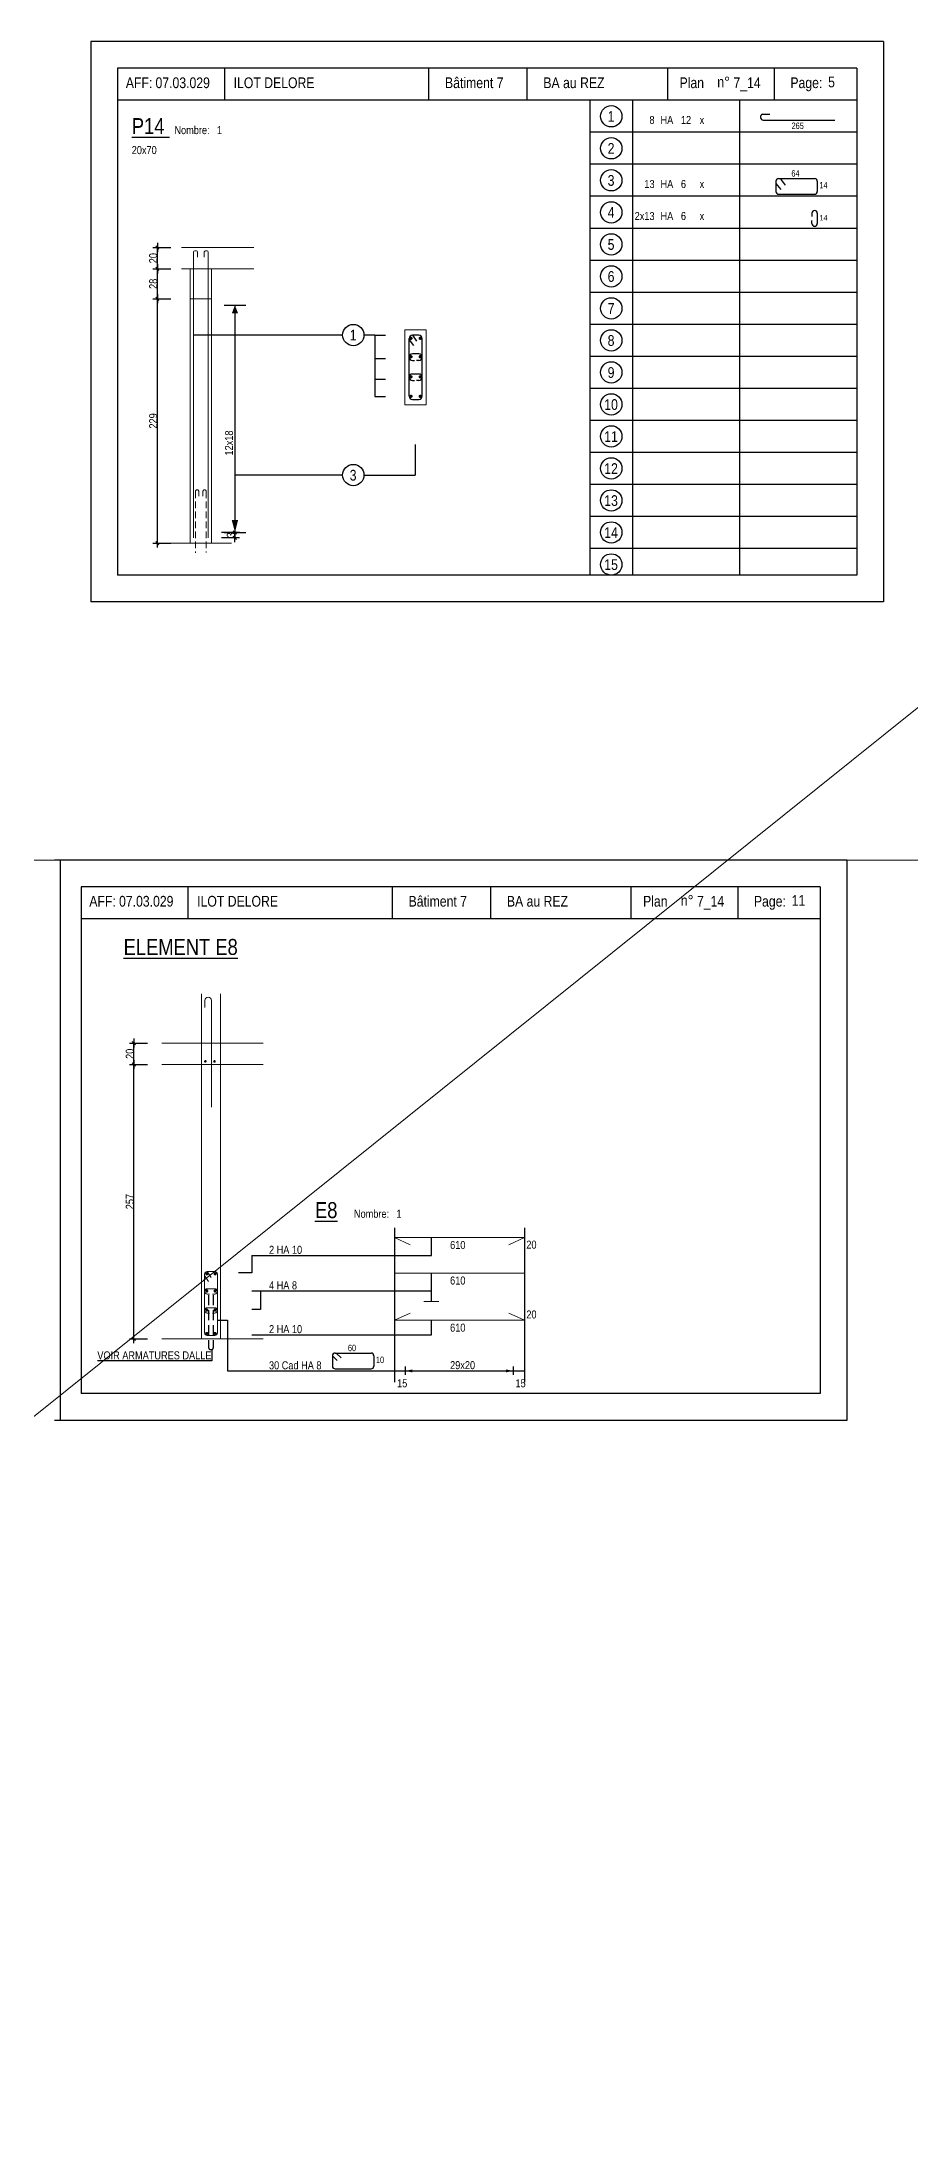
# Model space of a CAD drawing. Header units: metres. Extents: x -9927 to 45032, y -190416 to 12166.
# Drawn here: x 6933 to 8561, y -76398 to -72500 of the extents above; entities that cross this region are included whole.
import ezdxf
from ezdxf.enums import TextEntityAlignment as Align

# ---------------------------------------------------------------- set-up
doc = ezdxf.new("R2010")
doc.units = ezdxf.units.M
doc.header["$PDMODE"] = 65
doc.linetypes.add('CACHE2', pattern=[0.1875, 0.125, -0.0625])
for name, color, linetype in [('01_cote_gen', 4, 'Continuous'), ('01_fenetres', 171, 'Continuous'), ('01_linteaux', 3, 'Continuous'), ('01_sem', 42, 'Continuous'), ('01_texte', 230, 'Continuous'), ('AA_COTES', 2, 'Continuous')]:
    doc.layers.add(name, color=color, linetype=linetype)
doc.styles.add('STYLE2', font='ARIALN.TTF')
doc.dimstyles.new('JB25', dxfattribs={"dimscale": 0.1, "dimtxt": 150, "dimasz": 17, "dimexe": 0.1, "dimexo": 0.1, "dimgap": 0.09, "dimtad": 1, "dimdec": 1, "dimlfac": 0.5, "dimdsep": 46, "dimtxsty": 'STYLE2', "dimblk1": 'BOND_G', "dimblk2": 'BOND_D', "dimsah": 1, "dimcen": 1.5, "dimdle": 0.01, "dimse1": 1, "dimse2": 1, "dimclrd": 4, "dimclre": 2, "dimclrt": 5, "dimadec": 0, "dimazin": 0, "dimtfac": 2.333333, "dimtdec": 1, "dimtix": 1, "dimtmove": 2, "dimatfit": 3, "dimldrblk": 'BOND_G', "dimfxl": 1, "dimtolj": 1, "dimtzin": 0, "dimarcsym": 0})

# ---------------------------------------------------------------- blocks, each defined once
blk = doc.blocks.new('BOND_G')
at = {"layer": 'AA_COTES', "color": 0}
for p, q in [((5, 0), (-5, 0)), ((1.8, 1.8), (-1.8, -1.8)), ((0, -5), (0, 15))]:
    blk.add_line(p, q, dxfattribs=at)
blk = doc.blocks.new('BOND_D')
at = {"layer": 'AA_COTES', "color": 0}
for p, q in [((5, 0), (-5, 0)), ((-1.8, -1.8), (1.8, 1.8)), ((0, 5), (0, -15))]:
    blk.add_line(p, q, dxfattribs=at)
blk = doc.blocks.new('*D712')
at = {"layer": '01_cote_gen', "color": 4, "linetype": 'Continuous', "lineweight": -2, "transparency": 16777216}
blk.add_line((7294.9, -73421.4), (7294.9, -73428), dxfattribs=at)
at = {"layer": 'DEFPOINTS', "color": 0, "linetype": 'Continuous', "lineweight": 0, "transparency": 16777216}
for p in [(7245, -73429.7), (7288, -73419.7), (7294.9, -73429.7)]:
    blk.add_point(p, dxfattribs=at)
at = {"layer": '01_cote_gen', "color": 4, "linetype": 'Continuous', "lineweight": -2, "transparency": 16777216, "xscale": 1.7, "yscale": 1.7, "zscale": 1.7}
for name, p, rotation in [('BOND_G', (7294.9, -73419.7), 90), ('BOND_D', (7294.9, -73429.7), 270)]:
    blk.add_blockref(name, p, dxfattribs=dict(at, rotation=rotation))
at = {"layer": '01_cote_gen', "color": 5, "linetype": 'Continuous', "lineweight": 0, "transparency": 16777216, "insert": (7287.2, -73424.7), "char_height": 15, "attachment_point": 5, "rotation": 90, "style": 'STYLE2'}
blk.add_mtext('\\A1;3', dxfattribs=at)
blk = doc.blocks.new('*D713')
at = {"layer": '01_cote_gen', "color": 4, "linetype": 'Continuous', "lineweight": -2, "transparency": 16777216}
blk.add_line((7149.5, -72924), (7149.5, -72887.4), dxfattribs=at)
at = {"layer": 'DEFPOINTS', "color": 0, "linetype": 'Continuous', "lineweight": 0, "transparency": 16777216}
for p in [(7149.5, -72885.7), (7236.9, -72885.7), (7236.9, -72925.7)]:
    blk.add_point(p, dxfattribs=at)
at = {"layer": '01_cote_gen', "color": 4, "linetype": 'Continuous', "lineweight": -2, "transparency": 16777216, "xscale": 1.7, "yscale": 1.7, "zscale": 1.7}
for name, p, rotation in [('BOND_D', (7149.5, -72885.7), 90), ('BOND_G', (7149.5, -72925.7), 270)]:
    blk.add_blockref(name, p, dxfattribs=dict(at, rotation=rotation))
at = {"layer": '01_cote_gen', "color": 5, "linetype": 'Continuous', "lineweight": 0, "transparency": 16777216, "insert": (7141.8, -72905.7), "char_height": 15, "attachment_point": 5, "rotation": 90, "style": 'STYLE2'}
blk.add_mtext('\\A1;20', dxfattribs=at)
blk = doc.blocks.new('*D714')
at = {"layer": '01_cote_gen', "color": 4, "linetype": 'Continuous', "lineweight": -2, "transparency": 16777216}
blk.add_line((7149.5, -73438), (7149.5, -72983.4), dxfattribs=at)
at = {"layer": 'DEFPOINTS', "color": 0, "linetype": 'Continuous', "lineweight": 0, "transparency": 16777216}
for p in [(7149.5, -72981.7), (7231, -72981.7), (7186.4, -73439.7)]:
    blk.add_point(p, dxfattribs=at)
at = {"layer": '01_cote_gen', "color": 4, "linetype": 'Continuous', "lineweight": -2, "transparency": 16777216, "xscale": 1.7, "yscale": 1.7, "zscale": 1.7}
for name, p, rotation in [('BOND_D', (7149.5, -72981.7), 90), ('BOND_G', (7149.5, -73439.7), 270)]:
    blk.add_blockref(name, p, dxfattribs=dict(at, rotation=rotation))
at = {"layer": '01_cote_gen', "color": 5, "linetype": 'Continuous', "lineweight": 0, "transparency": 16777216, "insert": (7141.8, -73210.7), "char_height": 15, "attachment_point": 5, "rotation": 90, "style": 'STYLE2'}
blk.add_mtext('\\A1;229', dxfattribs=at)
blk = doc.blocks.new('*D715')
at = {"layer": '01_cote_gen', "color": 4, "linetype": 'Continuous', "lineweight": -2, "transparency": 16777216}
blk.add_line((7149.5, -72980), (7149.5, -72927.4), dxfattribs=at)
at = {"layer": 'DEFPOINTS', "color": 0, "linetype": 'Continuous', "lineweight": 0, "transparency": 16777216}
for p in [(7149.5, -72925.7), (7166.7, -72925.7), (7166.7, -72981.7)]:
    blk.add_point(p, dxfattribs=at)
at = {"layer": '01_cote_gen', "color": 4, "linetype": 'Continuous', "lineweight": -2, "transparency": 16777216, "xscale": 1.7, "yscale": 1.7, "zscale": 1.7}
for name, p, rotation in [('BOND_D', (7149.5, -72925.7), 90), ('BOND_G', (7149.5, -72981.7), 270)]:
    blk.add_blockref(name, p, dxfattribs=dict(at, rotation=rotation))
at = {"layer": '01_cote_gen', "color": 5, "linetype": 'Continuous', "lineweight": 0, "transparency": 16777216, "insert": (7141.8, -72953.7), "char_height": 15, "attachment_point": 5, "rotation": 90, "style": 'STYLE2'}
blk.add_mtext('\\A1;28', dxfattribs=at)
blk = doc.blocks.new('*D736')
at = {"layer": '01_cote_gen', "color": 4, "linetype": 'Continuous', "lineweight": -2, "transparency": 16777216}
blk.add_line((7105.5, -74929.1), (7105.5, -74418.5), dxfattribs=at)
at = {"layer": 'DEFPOINTS', "color": 0, "linetype": 'Continuous', "lineweight": 0, "transparency": 16777216}
for p in [(7105.5, -74416.8), (7165.1, -74416.8), (7158, -74930.8)]:
    blk.add_point(p, dxfattribs=at)
at = {"layer": '01_cote_gen', "color": 4, "linetype": 'Continuous', "lineweight": -2, "transparency": 16777216, "xscale": 1.7, "yscale": 1.7, "zscale": 1.7}
for name, p, rotation in [('BOND_D', (7105.5, -74416.8), 90), ('BOND_G', (7105.5, -74930.8), 270)]:
    blk.add_blockref(name, p, dxfattribs=dict(at, rotation=rotation))
at = {"layer": '01_cote_gen', "color": 5, "linetype": 'Continuous', "lineweight": 0, "transparency": 16777216, "insert": (7097.9, -74673.8), "char_height": 15, "attachment_point": 5, "rotation": 90, "style": 'STYLE2'}
blk.add_mtext('\\A1;257', dxfattribs=at)
blk = doc.blocks.new('*D737')
at = {"layer": '01_cote_gen', "color": 4, "linetype": 'Continuous', "lineweight": -2, "transparency": 16777216}
blk.add_line((7105.5, -74415.1), (7105.5, -74378.5), dxfattribs=at)
at = {"layer": 'DEFPOINTS', "color": 0, "linetype": 'Continuous', "lineweight": 0, "transparency": 16777216}
for p in [(7105.5, -74376.8), (7181.1, -74376.8), (7181.1, -74416.8)]:
    blk.add_point(p, dxfattribs=at)
at = {"layer": '01_cote_gen', "color": 4, "linetype": 'Continuous', "lineweight": -2, "transparency": 16777216, "xscale": 1.7, "yscale": 1.7, "zscale": 1.7}
for name, p, rotation in [('BOND_D', (7105.5, -74376.8), 90), ('BOND_G', (7105.5, -74416.8), 270)]:
    blk.add_blockref(name, p, dxfattribs=dict(at, rotation=rotation))
at = {"layer": '01_cote_gen', "color": 5, "linetype": 'Continuous', "lineweight": 0, "transparency": 16777216, "insert": (7097.9, -74396.8), "char_height": 15, "attachment_point": 5, "rotation": 90, "style": 'STYLE2'}
blk.add_mtext('\\A1;20', dxfattribs=at)

msp = doc.modelspace()

# ---------------------------------------------------------------- linework, layer by layer
at = {"layer": '01_cote_gen', "linetype": 'Continuous', "lineweight": 0}
for p, q in [((411.67, -80295.61), (10130.1, -72499.78)), ((6762.14, -74033.77), (9658.56, -74033.77))]:
    msp.add_line(p, q, dxfattribs=at)
at = {"layer": '01_cote_gen', "color": 2, "linetype": 'CACHE2', "lineweight": 0, "ltscale": 100}
for p, q in [((7220.97, -73342.66), (7220.97, -73458.23)), ((7226.97, -73342.66), (7226.97, -73351.63)), ((7234.97, -73342.66), (7234.97, -73351.63)), ((7240.97, -73342.66), (7240.97, -73457.37))]:
    msp.add_line(p, q, dxfattribs=at)
for centre in [(7223.97, -73342.66), (7237.97, -73342.66)]:
    msp.add_arc(centre, 3, 0, 180, dxfattribs=at)
at = {"layer": '01_fenetres', "ltscale": 30}
for p, q in [((7075.07, -72549.78), (7075.07, -73499.78)), ((7075.07, -72549.78), (7075.07, -73499.78)), ((7075.07, -72549.78), (7075.07, -73499.78)), ((8460.07, -72549.78), (7075.07, -72549.78)), ((7275.07, -72549.78), (7275.07, -72609.78)), ((7657.57, -72549.78), (7657.57, -72609.78)), ((7841.83, -72549.78), (7841.83, -72609.78)), ((8105.94, -72609.78), (8105.94, -72549.78)), ((8305.94, -72609.78), (8305.94, -72549.78)), ((8460.07, -72549.78), (8460.07, -73499.78)), ((8460.07, -72609.78), (7075.07, -72609.78)), ((8460.07, -73499.78), (7075.07, -73499.78)), ((7006.73, -74083.77), (7006.73, -75033.77)), ((8391.73, -74083.77), (7006.73, -74083.77)), ((7206.73, -74083.77), (7206.73, -74143.77)), ((7589.23, -74083.77), (7589.23, -74143.77)), ((7773.5, -74083.77), (7773.5, -74143.77)), ((8037.6, -74143.77), (8037.6, -74083.77)), ((8237.6, -74143.77), (8237.6, -74083.77)), ((8391.73, -74083.77), (8391.73, -75033.77)), ((8391.73, -74143.77), (7006.73, -74143.77)), ((8391.73, -75033.77), (7006.73, -75033.77))]:
    msp.add_line(p, q, dxfattribs=at)
at = {"layer": '01_linteaux', "linetype": 'Continuous'}
for p, q in [((8283.61, -72636.03), (8297.35, -72636.03)), ((8284.84, -72647.01), (8419.16, -72647.01)), ((8308.52, -72761.31), (8308.52, -72780.92)), ((8308.52, -72765.44), (8317.71, -72776.78)), ((8313.52, -72756.31), (8381.1, -72756.31)), ((8316.21, -72756.31), (8326.19, -72768.62)), ((8386.1, -72761.31), (8386.1, -72780.92)), ((8313.52, -72785.92), (8381.1, -72785.92)), ((8376.1, -72821.31), (8376.1, -72827.68)), ((8376.1, -72840.92), (8376.1, -72835.07)), ((8386.1, -72821.31), (8386.1, -72840.92)), ((7477.52, -74962.66), (7477.52, -74982.27)), ((7477.52, -74962.66), (7486.52, -74971.65)), ((7482.52, -74957.66), (7550.1, -74957.66)), ((7482.52, -74987.27), (7550.1, -74987.27)), ((7484.71, -74957.66), (7493.71, -74966.65)), ((7555.1, -74962.66), (7555.1, -74982.27))]:
    msp.add_line(p, q, dxfattribs=at)
for centre, start, end in [((8284.72, -72640.91), 102.77382, 192.77382), ((8284.84, -72642.01), 180, 270), ((8313.52, -72761.31), 90, 180), ((8381.1, -72761.31), 0, 90), ((8313.52, -72780.92), 180, 270), ((8381.1, -72780.92), 270, 0), ((8381.1, -72821.31), 90, 180), ((8381.1, -72840.92), 180, 270), ((8381.1, -72821.31), 0, 90), ((8381.1, -72840.92), 270, 0), ((7482.52, -74962.66), 90, 180), ((7482.52, -74982.27), 180, 270), ((7550.1, -74962.66), 0, 90), ((7550.1, -74982.27), 270, 0)]:
    msp.add_arc(centre, 5, start, end, dxfattribs=at)
at = {"layer": '01_sem', "color": 2, "lineweight": 0, "ltscale": 7}
for p, q in [((7330.15, -72885.66), (7194.59, -72885.66)), ((7210.97, -72925.66), (7194.53, -72925.66)), ((7210.97, -72925.66), (7210.97, -73439.66)), ((7330.15, -72925.66), (7210.97, -72925.66)), ((7216.97, -72895.64), (7216.97, -73429.66)), ((7224.97, -72895.64), (7224.97, -72904.05)), ((7236.97, -72895.64), (7236.97, -72904.05)), ((7244.97, -72895.64), (7244.97, -73429.66)), ((7250.97, -72925.66), (7250.97, -73439.66)), ((7250.97, -72981.66), (7210.97, -72981.66)), ((7613.38, -73180.24), (7613.38, -73040.23)), ((7653.38, -73040.23), (7613.38, -73040.23)), ((7613.38, -73180.24), (7613.38, -73040.23)), ((7653.38, -73040.23), (7613.38, -73040.23)), ((7653.38, -73180.24), (7653.38, -73040.23)), ((7613.38, -73180.24), (7653.38, -73180.24)), ((7613.38, -73180.24), (7653.38, -73180.24)), ((7288.52, -73439.66), (7155.24, -73439.66)), ((7232.06, -74284.59), (7232.06, -74930.76)), ((7268.06, -74284.59), (7268.06, -74930.76)), ((7238.74, -74296.76), (7238.74, -74309.84)), ((7250.74, -74296.76), (7250.74, -74496.76)), ((7158.02, -74376.76), (7348, -74376.76)), ((7158.02, -74416.76), (7348, -74416.76)), ((7593.94, -74741.23), (7837.42, -74741.23)), ((7593.94, -74741.23), (7623.27, -74754.57)), ((7837.42, -74741.23), (7808.1, -74754.57)), ((7238.06, -74809.76), (7238.06, -74919.76)), ((7238.06, -74812.55), (7245.41, -74823.74)), ((7243.06, -74804.76), (7257.06, -74804.76)), ((7243.06, -74804.76), (7250.41, -74815.96)), ((7243.06, -74837.1), (7257.06, -74837.1)), ((7262.06, -74809.76), (7262.06, -74919.76)), ((7593.94, -74807.79), (7837.42, -74807.79)), ((7243.06, -74847.1), (7247.4, -74847.1)), ((7243.06, -74872.8), (7257.06, -74872.8)), ((7257.06, -74847.1), (7252.72, -74847.1)), ((7648.91, -74861.25), (7677.07, -74861.25)), ((7243.06, -74882.8), (7247.4, -74882.8)), ((7257.06, -74882.8), (7252.72, -74882.8)), ((7593.94, -74896.17), (7623.27, -74882.83)), ((7593.94, -74896.17), (7837.42, -74896.17)), ((7837.42, -74896.17), (7808.1, -74882.83)), ((7158.02, -74930.76), (7348, -74930.76)), ((7174.64, -74930.76), (7326.94, -74930.76)), ((7243.06, -74924.76), (7257.06, -74924.76))]:
    msp.add_line(p, q, dxfattribs=at)
at = {"layer": '01_sem', "color": 2, "lineweight": 0, "ltscale": 7, "flags": 128}
for points, const_width in [([(7238.26, -74411.06, 1), (7240.76, -74411.06, 1)], 2.5), ([(7255.29, -74411.06, 1), (7257.79, -74411.06, 1)], 2.5), ([(7240.58, -74809.07, 1), (7243.58, -74809.07, 1)], 3), ([(7240.58, -74841.41, 1), (7243.58, -74841.41, 1)], 3), ([(7256.22, -74809.07, 1), (7259.22, -74809.07, 1)], 3), ([(7256.22, -74841.41, 1), (7259.22, -74841.41, 1)], 3), ([(7240.58, -74877.1, 1), (7243.58, -74877.1, 1)], 3), ([(7256.22, -74877.1, 1), (7259.22, -74877.1, 1)], 3), ([(7240.58, -74920.92, 1), (7243.58, -74920.92, 1)], 3), ([(7256.22, -74920.92, 1), (7259.22, -74920.92, 1)], 3)]:
    msp.add_lwpolyline(points, format="xyb", close=True, dxfattribs=dict(at, const_width=const_width))
at = {"layer": '01_sem', "color": 2, "lineweight": 0, "ltscale": 7}
for centre, radius, start, end in [((7220.97, -72895.64), 4, 0, 180), ((7240.97, -72895.64), 4, 0, 180), ((7244.74, -74296.76), 6, 90, 180), ((7244.74, -74296.76), 6, 0, 90), ((7243.06, -74809.76), 5, 90, 180), ((7243.06, -74842.1), 5, 90, 180), ((7257.06, -74809.76), 5, 0, 90), ((7257.06, -74842.1), 5, 0, 90), ((7243.06, -74842.1), 5, 180, 270), ((7243.06, -74877.8), 5, 90, 180), ((7243.06, -74877.8), 5, 180, 270), ((7257.06, -74842.1), 5, 270, 0), ((7257.06, -74877.8), 5, 0, 90), ((7257.06, -74877.8), 5, 270, 0), ((7243.06, -74919.76), 5, 180, 270), ((7257.06, -74919.76), 5, 270, 0)]:
    msp.add_arc(centre, radius, start, end, dxfattribs=at)
at = {"layer": '01_texte', "ltscale": 30}
for p, q in [((8510.07, -72499.78), (7025.07, -72499.78)), ((7025.07, -72499.78), (7025.07, -73549.78)), ((8510.07, -72499.78), (8510.07, -73549.78)), ((8510.07, -72499.78), (8510.07, -73549.78)), ((7960.07, -72609.78), (7960.07, -73499.78)), ((8040.07, -72609.78), (8040.07, -73499.78)), ((8240.07, -72609.78), (8240.07, -73499.78)), ((8460.07, -72669.78), (7960.07, -72669.78)), ((8460.07, -72729.78), (7960.07, -72729.78)), ((8460.07, -72789.78), (7960.07, -72789.78)), ((8460.07, -72849.78), (7960.07, -72849.78)), ((8460.07, -72909.78), (7960.07, -72909.78)), ((7274.7, -72993.98), (7315.02, -72993.98)), ((7294.86, -72993.98), (7294.86, -73426.53)), ((8460.07, -72969.78), (7960.07, -72969.78)), ((8460.07, -73029.78), (7960.07, -73029.78)), ((7621.38, -73164.24), (7621.38, -73056.23)), ((7621.38, -73058.78), (7629.38, -73069.51)), ((7639.38, -73050.23), (7627.38, -73050.23)), ((7627.38, -73050.23), (7635.38, -73060.96)), ((7639.38, -73085.17), (7627.38, -73085.17)), ((7645.38, -73164.24), (7645.38, -73056.23)), ((7627.38, -73097.17), (7631.57, -73097.17)), ((7639.38, -73122.85), (7627.38, -73122.85)), ((7639.38, -73097.17), (7635.2, -73097.17)), ((8460.07, -73089.78), (7960.07, -73089.78)), ((7627.38, -73134.85), (7631.57, -73134.85)), ((7639.38, -73134.85), (7635.2, -73134.85)), ((8460.07, -73149.78), (7960.07, -73149.78)), ((7627.38, -73170.24), (7639.38, -73170.24)), ((8460.07, -73209.78), (7960.07, -73209.78)), ((8460.07, -73269.78), (7960.07, -73269.78)), ((8460.07, -73329.78), (7960.07, -73329.78)), ((8460.07, -73389.78), (7960.07, -73389.78)), ((7274.7, -73419.66), (7315.02, -73419.66)), ((8460.07, -73449.78), (7960.07, -73449.78)), ((8510.07, -73549.78), (7025.07, -73549.78)), ((8441.73, -74033.77), (6956.73, -74033.77)), ((6967.14, -74033.77), (6967.14, -75083.77)), ((8441.73, -74033.77), (8441.73, -75083.77)), ((7593.94, -74723.29), (7593.94, -75012.28)), ((7662.95, -74774.64), (7662.95, -74741.23)), ((7837.42, -74723.29), (7837.42, -75012.28)), ((7326.54, -74774.64), (7662.95, -74774.64)), ((7326.54, -74774.64), (7326.54, -74807.57)), ((7326.54, -74807.57), (7301.54, -74807.57)), ((7662.95, -74861.25), (7662.95, -74807.79)), ((7342.73, -74876.06), (7326.23, -74876.06)), ((7326.54, -74841.2), (7662.95, -74841.2)), ((7342.73, -74841.2), (7342.73, -74876.06)), ((7262.06, -74895.73), (7281.23, -74895.73)), ((7281.23, -74895.73), (7281.23, -74991.13)), ((7662.95, -74923.27), (7662.95, -74896.17)), ((7251.36, -74950.82), (7251.36, -74972.05)), ((7326.54, -74923.27), (7662.95, -74923.27)), ((7251.36, -74972.05), (7037.57, -74972.05)), ((7281.23, -74991.13), (7837.42, -74991.13)), ((7613.66, -74983.07), (7613.66, -74998.71)), ((7816.33, -74983.07), (7816.33, -74998.71)), ((8441.73, -75083.77), (6956.73, -75083.77))]:
    msp.add_line(p, q, dxfattribs=at)
at = {"layer": '01_texte'}
for p, q in [((7496.69, -73049.75), (7216.97, -73049.75)), ((7557.16, -73049.75), (7536.69, -73049.75)), ((7557.16, -73049.75), (7557.16, -73164.72)), ((7557.16, -73049.75), (7577.18, -73049.75)), ((7557.16, -73094.02), (7577.18, -73094.02)), ((7557.16, -73132.72), (7577.18, -73132.72)), ((7557.16, -73164.72), (7577.18, -73164.72)), ((7632.59, -73255.16), (7632.59, -73312.19)), ((7496.69, -73312.19), (7294.86, -73312.19)), ((7536.69, -73312.19), (7632.59, -73312.19))]:
    msp.add_line(p, q, dxfattribs=at)
at = {"layer": '01_texte', "linetype": 'CACHE2', "ltscale": 150}
for p, q in [((7245.53, -74848.98), (7245.53, -74947.82)), ((7254.36, -74848.98), (7254.36, -74947.82)), ((7248.53, -74950.82), (7251.36, -74950.82))]:
    msp.add_line(p, q, dxfattribs=at)
at = {"layer": '01_texte', "ltscale": 30, "const_width": 3, "flags": 128}
for points in [[(7626.32, -73055.94, -1), (7623.32, -73055.94, -1)], [(7640.45, -73055.94, 1), (7643.45, -73055.94, 1)], [(7626.32, -73090.37, 1), (7623.32, -73090.37, 1)], [(7640.45, -73090.37, -1), (7643.45, -73090.37, -1)], [(7626.32, -73128.05, 1), (7623.32, -73128.05, 1)], [(7626.32, -73164.53, 1), (7623.32, -73164.53, 1)], [(7640.45, -73128.05, -1), (7643.45, -73128.05, -1)], [(7640.45, -73164.53, -1), (7643.45, -73164.53, -1)]]:
    msp.add_lwpolyline(points, format="xyb", close=True, dxfattribs=at)
at = {"layer": '01_texte'}
for centre in [(8000.07, -72639.78), (8000.07, -72699.78), (8000.07, -72759.78), (8000.07, -72819.78), (8000.07, -72879.78), (8000.07, -72939.78), (8000.07, -72999.78), (7516.69, -73049.75), (8000.07, -73059.78), (8000.07, -73119.78), (8000.07, -73179.78), (8000.07, -73239.78), (8000.07, -73299.78), (7516.69, -73312.19), (8000.07, -73359.78), (8000.07, -73419.78), (8000.07, -73479.78)]:
    msp.add_circle(centre, 20, dxfattribs=at)
at = {"layer": '01_texte', "ltscale": 30}
for centre, start, end in [((7627.38, -73056.23), 90.00091, 180), ((7627.38, -73091.17), 90.00091, 180), ((7639.38, -73056.23), 0, 90.00091), ((7639.38, -73091.17), 0, 90.00091), ((7627.38, -73091.17), 180, 269.99909), ((7627.38, -73128.85), 90.00091, 180), ((7639.38, -73091.17), 269.99909, 360), ((7639.38, -73128.85), 0, 90.00091), ((7627.38, -73128.85), 180, 269.99909), ((7639.38, -73128.85), 269.99909, 360), ((7627.38, -73164.24), 180, 270), ((7639.38, -73164.24), 270, 0)]:
    msp.add_arc(centre, 6, start, end, dxfattribs=at)
at = {"layer": '01_texte', "linetype": 'CACHE2', "ltscale": 150}
for centre, start, end in [((7248.53, -74947.82), 180, 270), ((7251.36, -74947.82), 270, 0)]:
    msp.add_arc(centre, 3, start, end, dxfattribs=at)
at = {"layer": '01_texte', "ltscale": 30}
for points in [[(7294.86, -72993.98), (7288.96, -73009.05), (7294.86, -73009.05)], [(7294.86, -72993.98), (7300.76, -73009.05), (7294.86, -73009.05)], [(7294.86, -73419.66), (7288.96, -73396.59), (7294.86, -73396.59)], [(7294.86, -73419.66), (7300.76, -73396.59), (7294.86, -73396.59)], [(7613.66, -74991.13), (7627.48, -74988.38), (7627.48, -74991.13)], [(7613.66, -74991.13), (7627.48, -74993.89), (7627.48, -74991.13)], [(7816.33, -74991.13), (7802.51, -74988.38), (7802.51, -74991.13)], [(7816.33, -74991.13), (7802.51, -74993.89), (7802.51, -74991.13)]]:
    msp.add_solid(points, dxfattribs=at)

# ---------------------------------------------------------------- texts
at = {"layer": '01_texte', "style": 'STYLE2'}
for s, height, p in [('AFF:', 20, (7090.37, -72586.93)), ('07.03.029', 20, (7146.03, -72586.93)), ('ILOT DELORE', 20, (7292.42, -72586.93)), ('Bâtiment 7', 20, (7688.52, -72586.93)), ('BA au REZ', 20, (7872.78, -72586.93)), ('Plan', 20, (8127.98, -72586.93)), ('n%%D', 20, (8198.67, -72585.49)), ('7_14', 20, (8229.01, -72586.93)), ('Page:', 20, (8335.65, -72586.93)), ('5', 20, (8406.34, -72585.49)), ('%%UP14 ', 30, (7101.65, -72673.17)), ('HA', 15, (8092.36, -72654.18)), ('12', 15, (8130.53, -72654.18)), ('265', 12, (8337.9, -72663.51)), ('20x70', 15, (7101.46, -72710.6)), ('Nombre:', 15, (7181.46, -72673.17)), ('1', 15, (7261.08, -72673.17)), ('HA', 15, (8092.36, -72774.18)), ('6', 15, (8130.53, -72774.18)), ('64', 12, (8337.58, -72752.76)), ('14', 12, (8390.09, -72774.96)), ('HA', 15, (8092.36, -72834.18)), ('6', 15, (8130.53, -72834.18)), ('14', 10, (8390.09, -72834.96)), ('n%%D', 20, (8130.33, -74119.48)), ('AFF:', 20, (7022.03, -74120.92)), ('07.03.029', 20, (7077.69, -74120.92)), ('ILOT DELORE', 20, (7224.08, -74120.92)), ('Bâtiment 7', 20, (7620.18, -74120.92)), ('BA au REZ', 20, (7804.44, -74120.92)), ('Plan', 20, (8059.65, -74120.92)), ('7_14', 20, (8160.68, -74120.92)), ('Page:', 20, (8267.32, -74120.92)), ('11', 20, (8338, -74119.48)), ('%%UE8', 30, (7444.87, -74704.78)), ('Nombre:', 15, (7517.84, -74704.15)), ('1', 15, (7597.46, -74704.15)), ('2 HA 10', 15, (7358.67, -74771.68)), ('610', 15, (7698.04, -74762.68)), ('20', 15, (7840.89, -74762.04)), ('4 HA 8', 15, (7358.67, -74838.24)), ('610', 15, (7698.04, -74829.24)), ('20', 15, (7840.89, -74892.84)), ('2 HA 10', 15, (7358.67, -74920.32)), ('610', 15, (7698.04, -74917.62)), ('VOIR ARMATURES DALLE', 15, (7037.03, -74969.54)), ('60', 12, (7506.57, -74954.11)), ('30 Cad HA 8', 15, (7358.67, -74988.18)), ('10', 12, (7559.09, -74976.32)), ('29x20', 15, (7698.04, -74987.83)), ('15', 15, (7598.72, -75021.78)), ('15', 15, (7820.57, -75021.78))]:
    msp.add_text(s, height=height, dxfattribs=at).set_placement(p)
for s, p in [('1', (7999.67, -72640)), ('2', (7999.67, -72700)), ('3', (7999.67, -72760)), ('4', (7999.67, -72820)), ('5', (7999.67, -72880)), ('6', (7999.67, -72940)), ('7', (7999.67, -73000)), ('1', (7516.29, -73049.97)), ('8', (7999.67, -73060)), ('9', (7999.67, -73120)), ('10', (7999.67, -73180)), ('11', (7999.67, -73240)), ('3', (7516.29, -73312.41)), ('12', (7999.67, -73300)), ('13', (7999.67, -73360)), ('14', (7999.67, -73420)), ('15', (7999.67, -73480))]:
    msp.add_text(s, height=20, dxfattribs=at).set_placement(p, align=Align.MIDDLE_CENTER)
for s, p in [('8', (8081.16, -72654.18)), ('13', (8081.16, -72774.18)), ('2x13', (8081.16, -72834.18))]:
    msp.add_text(s, height=15, dxfattribs=at).set_placement(p, align=Align.RIGHT)
for p in [(8169.94, -72654.18), (8169.94, -72774.18), (8169.94, -72834.18)]:
    msp.add_text('x', height=15, dxfattribs=at).set_placement(p, align=Align.CENTER)
msp.add_text('12x18', height=15, rotation=90, dxfattribs=at).set_placement((7291.25, -73275.52))
msp.add_text('%%UELEMENT E8', height=30, dxfattribs=at).set_placement((7193.23, -74196.53), align=Align.MIDDLE)

# ---------------------------------------------------------------- dimensions: what is measured, and where the dimension line sits
at = {"layer": '01_cote_gen', "linetype": 'Continuous', "lineweight": 0}
for base, p1, p2, picture, middle in [((7149.47, -72885.66), (7236.94, -72925.66), (7236.94, -72885.66), '*D713', (7141.8, -72905.66)), ((7149.47, -72925.66), (7166.68, -72981.66), (7166.68, -72925.66), '*D715', (7141.8, -72953.66)), ((7149.47, -72981.66), (7186.4, -73439.66), (7230.97, -72981.66), '*D714', (7141.8, -73210.66)), ((7105.54, -74376.76), (7181.12, -74416.76), (7181.12, -74376.76), '*D737', (7097.87, -74396.76)), ((7105.54, -74416.76), (7158.02, -74930.76), (7165.13, -74416.76), '*D736', (7097.87, -74673.76))]:
    dim = msp.add_linear_dim(base=base, p1=p1, p2=p2, angle=90, dimstyle='JB25', dxfattribs=at)
    dim.commit()
    dim.dimension.update_dxf_attribs({"geometry": picture, "text_midpoint": middle})
dim = msp.add_linear_dim(base=(7294.86, -73429.66), p1=(7288.03, -73419.66), p2=(7244.97, -73429.66), angle=90, text='3', dimstyle='JB25', dxfattribs=at)
dim.commit()
dim.dimension.update_dxf_attribs({"geometry": '*D712', "text_midpoint": (7287.19, -73424.66)})

doc.saveas('drawing.dxf')
